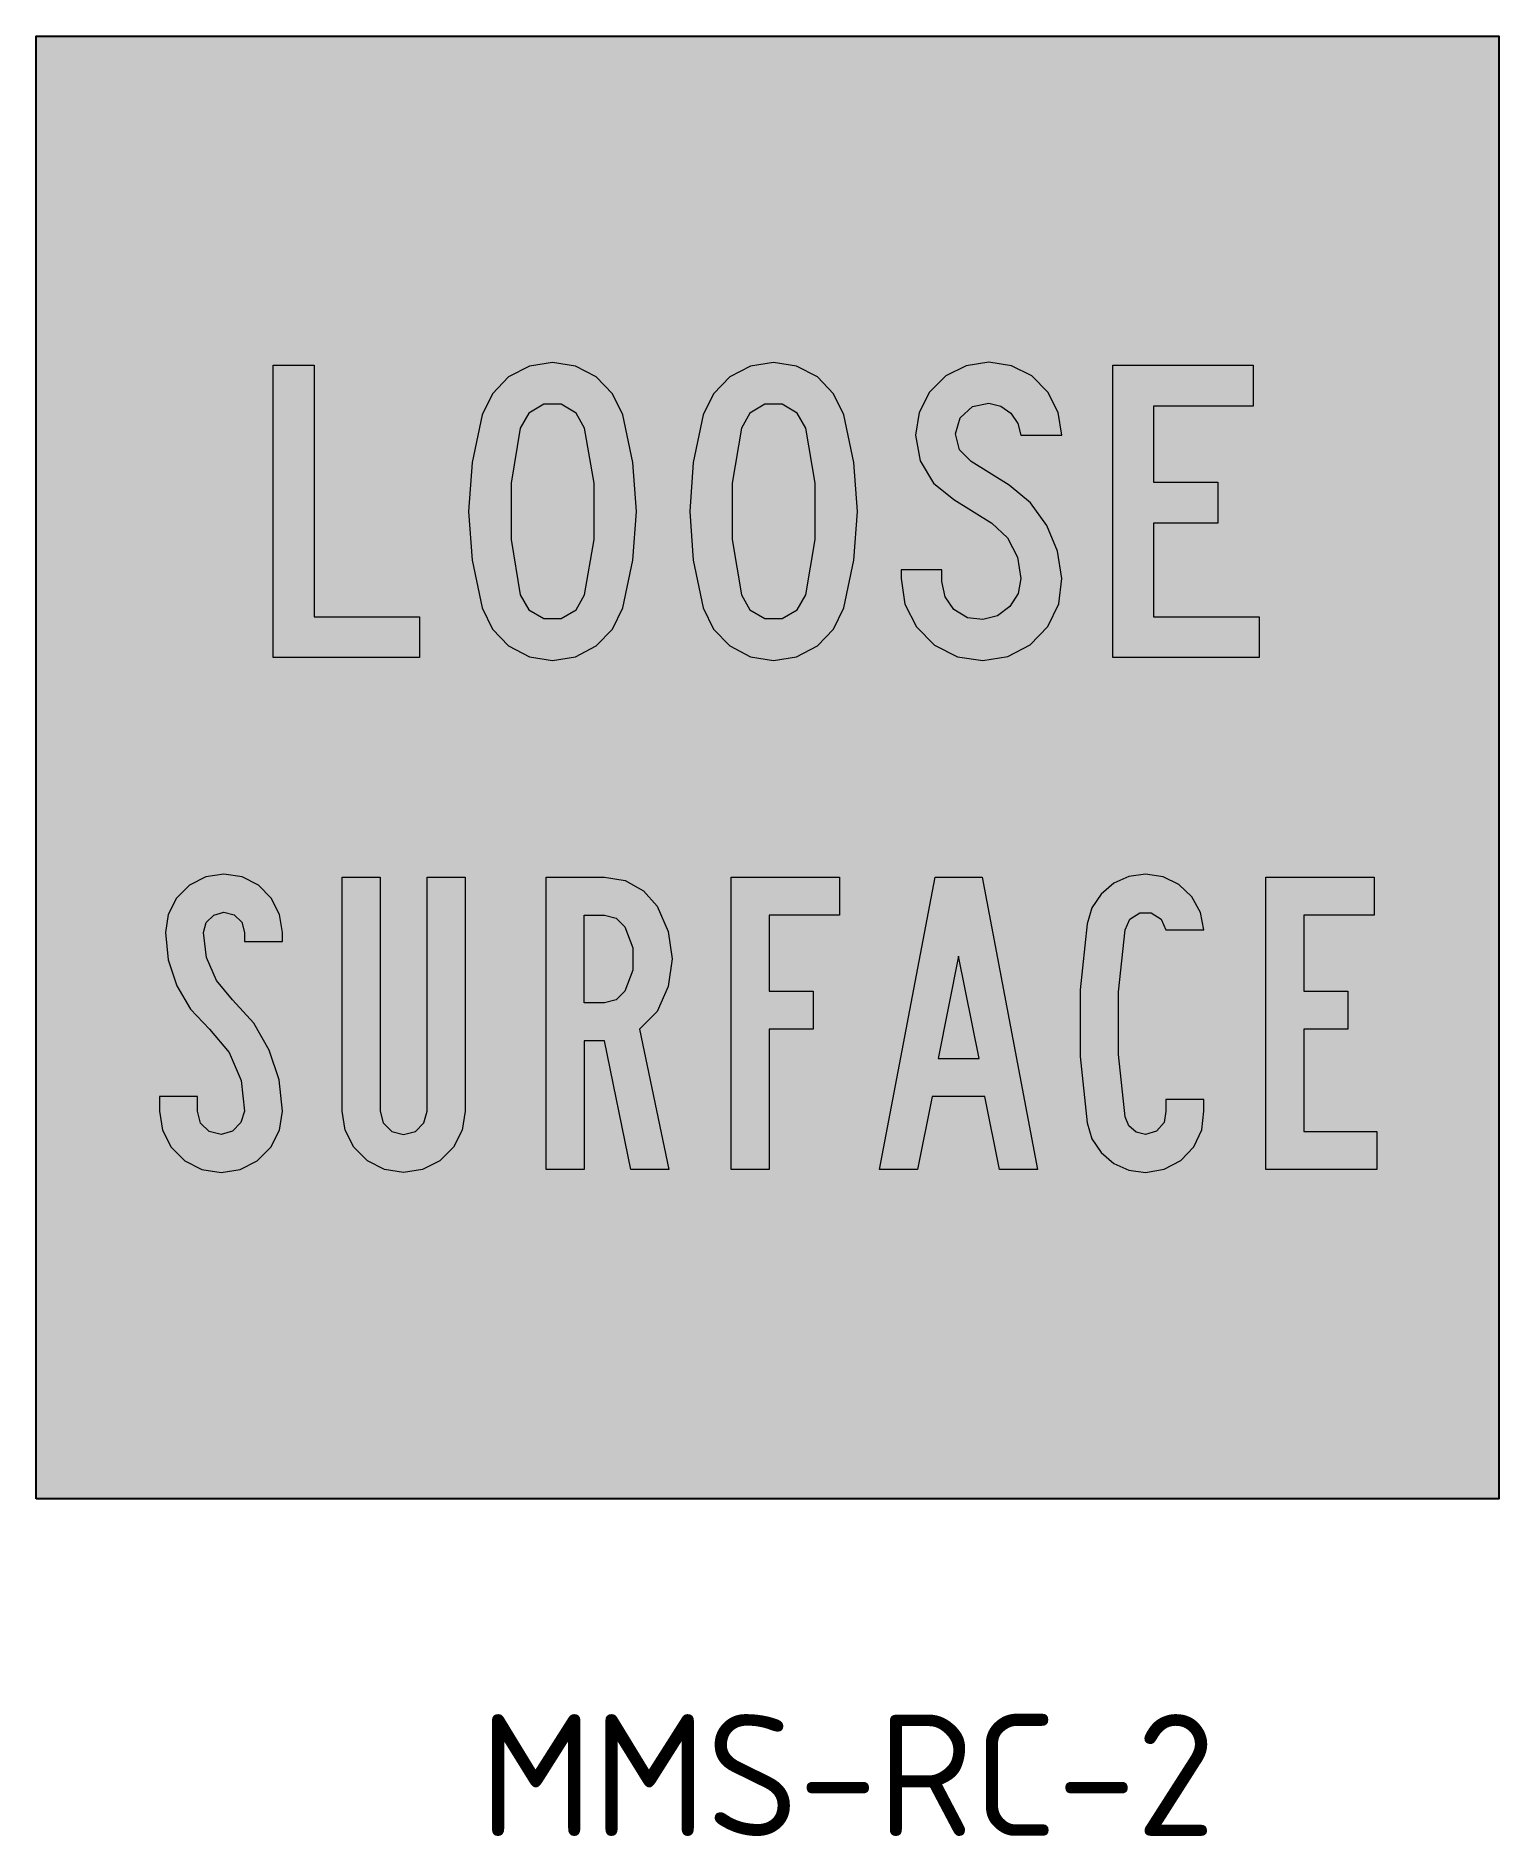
# Model space of a CAD drawing. Extents: x 165 to 359, y 73 to 234.
# Drawn here: x 165.3 to 225.3, y 160.1 to 233.9 of the extents above.
import ezdxf

# ---------------------------------------------------------------- set-up
doc = ezdxf.new("R2010")
doc.units = 0
doc.header["$LTSCALE"] = 0.3
doc.header["$MEASUREMENT"] = 0
doc.layers.add('L25', color=1, linetype='CONTINUOUS')
doc.layers.add('yellow', color=50, linetype='CONTINUOUS')
doc.styles.add('iso', font='iso3098b.shx')

msp = doc.modelspace()

# ---------------------------------------------------------------- hatches: boundary and pattern name
at = {"layer": 'L25'}
h = msp.add_hatch(color=256, dxfattribs=at)
h.paths.add_polyline_path([(204.092, 209.98), (203.46, 210.061), (202.909, 210.39), (202.542, 210.915), (202.414, 211.543), (202.414, 212.021), (200.736, 212.021), (200.736, 211.663), (200.894, 210.621), (201.372, 209.682), (202.115, 208.939), (203.054, 208.46), (204.092, 208.303), (205.116, 208.469), (206.034, 208.947), (206.756, 209.694), (207.204, 210.634), (207.332, 211.663), (207.157, 212.79), (206.722, 213.844), (206.047, 214.766), (205.172, 215.501), (203.614, 216.461), (203.131, 216.944), (202.965, 217.606), (203.161, 218.263), (203.665, 218.724), (204.335, 218.861), (204.826, 218.741), (205.24, 218.451), (205.531, 218.032), (205.654, 217.541), (207.332, 217.541), (207.187, 218.472), (206.764, 219.309), (206.098, 219.975), (205.262, 220.398), (204.335, 220.543), (203.404, 220.398), (202.568, 219.975), (201.902, 219.309), (201.479, 218.472), (201.334, 217.541), (201.522, 216.491), (202.064, 215.573), (202.896, 214.903), (204.455, 213.942), (205.099, 213.332), (205.514, 212.542), (205.654, 211.663), (205.535, 211.048), (205.202, 210.514), (204.698, 210.143)])
h.paths.add_polyline_path([(174.992, 208.422), (174.992, 220.423), (176.669, 220.423), (176.669, 210.1), (180.986, 210.1), (180.986, 208.422)])
h.paths.add_polyline_path([(187.761, 211.001), (188.146, 213.272), (188.146, 215.573), (187.761, 217.84), (187.411, 218.455), (186.796, 218.814), (186.088, 218.814), (185.477, 218.455), (185.123, 217.84), (184.743, 215.573), (184.743, 213.272), (185.123, 211.001), (185.477, 210.386), (186.088, 210.032), (186.796, 210.032), (187.411, 210.386)], flags=16)
h.paths.add_polyline_path([(189.324, 210.463), (189.742, 212.422), (189.883, 214.421), (189.742, 216.423), (189.324, 218.383), (188.906, 219.245), (188.24, 219.937), (187.39, 220.381), (186.442, 220.534), (185.499, 220.381), (184.645, 219.937), (183.979, 219.245), (183.565, 218.383), (183.146, 216.423), (183.005, 214.421), (183.146, 212.422), (183.565, 210.463), (183.979, 209.596), (184.645, 208.904), (185.499, 208.46), (186.442, 208.307), (187.39, 208.46), (188.24, 208.904), (188.906, 209.596)])
h.paths.add_polyline_path([(196.83, 211.001), (197.21, 213.272), (197.21, 215.573), (196.83, 217.84), (196.475, 218.455), (195.865, 218.814), (195.156, 218.814), (194.541, 218.455), (194.191, 217.84), (193.807, 215.573), (193.807, 213.272), (194.191, 211.001), (194.541, 210.386), (195.156, 210.032), (195.865, 210.032), (196.475, 210.386)], flags=16)
h.paths.add_polyline_path([(198.388, 210.463), (198.806, 212.422), (198.947, 214.421), (198.806, 216.423), (198.388, 218.383), (197.974, 219.245), (197.308, 219.937), (196.454, 220.381), (195.51, 220.534), (194.562, 220.381), (193.713, 219.937), (193.047, 219.245), (192.628, 218.383), (192.21, 216.423), (192.069, 214.421), (192.21, 212.422), (192.628, 210.463), (193.047, 209.596), (193.713, 208.904), (194.562, 208.46), (195.51, 208.307), (196.454, 208.46), (197.308, 208.904), (197.974, 209.596)])
h.paths.add_polyline_path([(209.42, 208.422), (209.42, 220.423), (215.175, 220.423), (215.175, 218.741), (211.098, 218.741), (211.098, 215.62), (213.736, 215.62), (213.736, 213.942), (211.098, 213.942), (211.098, 210.1), (215.419, 210.1), (215.419, 208.422)])
h = msp.add_hatch(color=256, dxfattribs=at)
h.paths.add_polyline_path([(172.127, 197.142), (172.246, 197.561), (172.554, 197.864), (172.968, 197.983), (173.391, 197.877), (173.698, 197.565), (173.809, 197.142), (173.809, 196.784), (175.367, 196.784), (175.367, 197.142), (175.252, 197.885), (174.91, 198.555), (174.381, 199.089), (173.711, 199.426), (172.968, 199.542), (172.225, 199.426), (171.555, 199.089), (171.025, 198.555), (170.684, 197.885), (170.568, 197.142), (170.684, 196.028), (171.034, 194.965), (171.602, 194), (172.37, 193.185), (173.181, 192.228), (173.677, 191.071), (173.809, 189.825), (173.664, 189.355), (173.318, 189.005), (172.848, 188.864), (172.357, 188.979), (172.003, 189.334), (171.888, 189.825), (171.888, 190.422), (170.329, 190.422), (170.329, 189.825), (170.449, 189.043), (170.808, 188.339), (171.363, 187.779), (172.067, 187.425), (172.848, 187.306), (173.63, 187.425), (174.33, 187.779), (174.889, 188.339), (175.248, 189.043), (175.367, 189.825), (175.231, 191.101), (174.829, 192.322), (174.189, 193.432), (173.326, 194.384), (172.665, 195.174), (172.251, 196.118)])
h.paths.add_polyline_path([(180.337, 187.306), (179.56, 187.425), (178.855, 187.779), (178.296, 188.339), (177.937, 189.043), (177.818, 189.825), (177.818, 199.422), (179.376, 199.422), (179.376, 189.825), (179.504, 189.342), (179.859, 188.992), (180.337, 188.864), (180.819, 188.992), (181.169, 189.342), (181.297, 189.825), (181.297, 199.422), (182.856, 199.422), (182.856, 189.825), (182.736, 189.043), (182.378, 188.339), (181.823, 187.779), (181.118, 187.425)])
h.paths.add_polyline_path([(188.577, 199.422), (189.418, 199.281), (190.169, 198.863), (190.733, 198.222), (191.19, 197.185), (191.348, 196.062), (191.19, 194.939), (190.733, 193.902), (190.016, 193.185), (191.215, 187.425), (189.657, 187.425), (188.577, 192.702), (187.736, 192.702), (187.736, 187.425), (186.177, 187.425), (186.177, 199.422)])
h.paths.add_polyline_path([(188.577, 197.864), (189.059, 197.736), (189.414, 197.381), (189.738, 196.523), (189.738, 195.605), (189.414, 194.743), (189.059, 194.389), (188.577, 194.265), (187.736, 194.265), (187.736, 197.864)], flags=16)
h.paths.add_polyline_path([(203.938, 191.985), (203.097, 196.182), (202.256, 191.985)], flags=16)
h.paths.add_polyline_path([(210.761, 199.542), (210.086, 199.448), (209.463, 199.17), (208.942, 198.726), (208.566, 198.154), (208.365, 197.501), (208.079, 194.79), (208.079, 192.057), (208.365, 189.342), (208.566, 188.689), (208.942, 188.121), (209.463, 187.677), (210.086, 187.395), (210.761, 187.306), (211.525, 187.434), (212.208, 187.797), (212.742, 188.356), (213.07, 189.056), (213.16, 189.825), (213.16, 190.303), (211.602, 190.303), (211.602, 189.825), (211.533, 189.355), (211.217, 188.996), (210.761, 188.864), (210.376, 188.958), (210.073, 189.214), (209.924, 189.585), (209.655, 192.139), (209.655, 194.709), (209.924, 197.262), (210.124, 197.693), (210.526, 197.949), (211, 197.949), (211.401, 197.693), (211.602, 197.262), (213.16, 197.262), (213.015, 197.975), (212.665, 198.615), (212.135, 199.115), (211.482, 199.435)])
h.paths.add_polyline_path([(193.768, 199.422), (198.209, 199.422), (198.209, 197.864), (195.327, 197.864), (195.327, 194.743), (197.128, 194.743), (197.128, 193.185), (195.327, 193.185), (195.327, 187.425), (193.768, 187.425)])
h.paths.add_polyline_path([(199.861, 187.425), (202.136, 199.422), (204.058, 199.422), (206.333, 187.425), (204.775, 187.425), (204.177, 190.422), (202.017, 190.422), (201.419, 187.425)])
h.paths.add_polyline_path([(215.696, 199.422), (220.136, 199.422), (220.136, 197.864), (217.259, 197.864), (217.259, 194.743), (219.056, 194.743), (219.056, 193.185), (217.259, 193.185), (217.259, 188.983), (220.256, 188.983), (220.256, 187.425), (215.696, 187.425)])
at = {"layer": 'yellow'}
h = msp.add_hatch(color=256, dxfattribs=at)
h.paths.add_polyline_path([(225.261, 233.92), (165.261, 233.92), (165.261, 173.92), (225.261, 173.92)])
h.paths.add_polyline_path([(188.577, 199.422), (189.418, 199.281), (190.169, 198.863), (190.733, 198.222), (191.19, 197.185), (191.348, 196.062), (191.19, 194.939), (190.733, 193.902), (190.016, 193.185), (191.215, 187.425), (189.657, 187.425), (188.577, 192.702), (187.736, 192.702), (187.736, 187.425), (186.177, 187.425), (186.177, 199.422)], flags=16)
h.paths.add_polyline_path([(186.442, 208.307), (185.499, 208.46), (184.645, 208.904), (183.979, 209.596), (183.565, 210.463), (183.146, 212.422), (183.005, 214.421), (183.146, 216.423), (183.565, 218.383), (183.979, 219.245), (184.645, 219.937), (185.499, 220.381), (186.442, 220.534), (187.39, 220.381), (188.24, 219.937), (188.906, 219.245), (189.324, 218.383), (189.742, 216.423), (189.883, 214.421), (189.742, 212.422), (189.324, 210.463), (188.906, 209.596), (188.24, 208.904), (187.39, 208.46)], flags=16)
h.paths.add_polyline_path([(187.736, 197.864), (188.577, 197.864), (189.059, 197.736), (189.414, 197.381), (189.738, 196.523), (189.738, 195.605), (189.414, 194.743), (189.059, 194.389), (188.577, 194.265), (187.736, 194.265)], flags=0)
h.paths.add_polyline_path([(182.856, 199.422), (182.856, 189.825), (182.736, 189.043), (182.378, 188.339), (181.823, 187.779), (181.118, 187.425), (180.337, 187.306), (179.56, 187.425), (178.855, 187.779), (178.296, 188.339), (177.937, 189.043), (177.818, 189.825), (177.818, 199.422), (179.376, 199.422), (179.376, 189.825), (179.504, 189.342), (179.859, 188.992), (180.337, 188.864), (180.819, 188.992), (181.169, 189.342), (181.297, 189.825), (181.297, 199.422)], flags=16)
h.paths.add_polyline_path([(186.796, 210.032), (186.088, 210.032), (185.477, 210.386), (185.123, 211.001), (184.743, 213.272), (184.743, 215.573), (185.123, 217.84), (185.477, 218.455), (186.088, 218.814), (186.796, 218.814), (187.411, 218.455), (187.761, 217.84), (188.146, 215.573), (188.146, 213.272), (187.761, 211.001), (187.411, 210.386)], flags=0)
h.paths.add_polyline_path([(193.768, 199.422), (198.209, 199.422), (198.209, 197.864), (195.327, 197.864), (195.327, 194.743), (197.128, 194.743), (197.128, 193.185), (195.327, 193.185), (195.327, 187.425), (193.768, 187.425)], flags=16)
h.paths.add_polyline_path([(193.047, 209.596), (192.628, 210.463), (192.21, 212.422), (192.069, 214.421), (192.21, 216.423), (192.628, 218.383), (193.047, 219.245), (193.713, 219.937), (194.562, 220.381), (195.51, 220.534), (196.454, 220.381), (197.308, 219.937), (197.974, 219.245), (198.388, 218.383), (198.806, 216.423), (198.947, 214.421), (198.806, 212.422), (198.388, 210.463), (197.974, 209.596), (197.308, 208.904), (196.454, 208.46), (195.51, 208.307), (194.562, 208.46), (193.713, 208.904)], flags=16)
h.paths.add_polyline_path([(180.986, 208.422), (174.992, 208.422), (174.992, 220.423), (176.669, 220.423), (176.669, 210.1), (180.986, 210.1)], flags=16)
h.paths.add_polyline_path([(194.541, 210.386), (194.191, 211.001), (193.807, 213.272), (193.807, 215.573), (194.191, 217.84), (194.541, 218.455), (195.156, 218.814), (195.865, 218.814), (196.475, 218.455), (196.83, 217.84), (197.21, 215.573), (197.21, 213.272), (196.83, 211.001), (196.475, 210.386), (195.865, 210.032), (195.156, 210.032)], flags=0)
h.paths.add_polyline_path([(175.252, 197.885), (175.367, 197.142), (175.367, 196.784), (173.809, 196.784), (173.809, 197.142), (173.698, 197.565), (173.391, 197.877), (172.968, 197.983), (172.554, 197.864), (172.246, 197.561), (172.127, 197.142), (172.251, 196.118), (172.665, 195.174), (173.326, 194.384), (174.189, 193.432), (174.829, 192.322), (175.231, 191.101), (175.367, 189.825), (175.248, 189.043), (174.889, 188.339), (174.33, 187.779), (173.63, 187.425), (172.848, 187.306), (172.067, 187.425), (171.363, 187.779), (170.808, 188.339), (170.449, 189.043), (170.329, 189.825), (170.329, 190.422), (171.888, 190.422), (171.888, 189.825), (172.003, 189.334), (172.357, 188.979), (172.848, 188.864), (173.318, 189.005), (173.664, 189.355), (173.809, 189.825), (173.677, 191.071), (173.181, 192.228), (172.37, 193.185), (171.602, 194), (171.034, 194.965), (170.684, 196.028), (170.568, 197.142), (170.684, 197.885), (171.025, 198.555), (171.555, 199.089), (172.225, 199.426), (172.968, 199.542), (173.711, 199.426), (174.381, 199.089), (174.91, 198.555)], flags=16)
h.paths.add_polyline_path([(200.894, 210.621), (200.736, 211.663), (200.736, 212.021), (202.414, 212.021), (202.414, 211.543), (202.542, 210.915), (202.909, 210.39), (203.46, 210.061), (204.092, 209.98), (204.698, 210.143), (205.202, 210.514), (205.535, 211.048), (205.654, 211.663), (205.514, 212.542), (205.099, 213.332), (204.455, 213.942), (202.896, 214.903), (202.064, 215.573), (201.522, 216.491), (201.334, 217.541), (201.479, 218.472), (201.902, 219.309), (202.568, 219.975), (203.404, 220.398), (204.335, 220.543), (205.262, 220.398), (206.098, 219.975), (206.764, 219.309), (207.187, 218.472), (207.332, 217.541), (205.654, 217.541), (205.531, 218.032), (205.24, 218.451), (204.826, 218.741), (204.335, 218.861), (203.665, 218.724), (203.161, 218.263), (202.965, 217.606), (203.131, 216.944), (203.614, 216.461), (205.172, 215.501), (206.047, 214.766), (206.722, 213.844), (207.157, 212.79), (207.332, 211.663), (207.204, 210.634), (206.756, 209.694), (206.034, 208.947), (205.116, 208.469), (204.092, 208.303), (203.054, 208.46), (202.115, 208.939), (201.372, 209.682)], flags=16)
h.paths.add_polyline_path([(202.136, 199.422), (204.058, 199.422), (206.333, 187.425), (204.775, 187.425), (204.177, 190.422), (202.017, 190.422), (201.419, 187.425), (199.861, 187.425)], flags=16)
h.paths.add_polyline_path([(203.097, 196.182), (203.938, 191.985), (202.256, 191.985)], flags=0)
h.paths.add_polyline_path([(208.365, 197.501), (208.566, 198.154), (208.942, 198.726), (209.463, 199.17), (210.086, 199.448), (210.761, 199.542), (211.482, 199.435), (212.135, 199.115), (212.665, 198.615), (213.015, 197.975), (213.16, 197.262), (211.602, 197.262), (211.401, 197.693), (211, 197.949), (210.526, 197.949), (210.124, 197.693), (209.924, 197.262), (209.655, 194.709), (209.655, 192.139), (209.924, 189.585), (210.073, 189.214), (210.376, 188.958), (210.761, 188.864), (211.217, 188.996), (211.533, 189.355), (211.602, 189.825), (211.602, 190.303), (213.16, 190.303), (213.16, 189.825), (213.07, 189.056), (212.742, 188.356), (212.208, 187.797), (211.525, 187.434), (210.761, 187.306), (210.086, 187.395), (209.463, 187.677), (208.942, 188.121), (208.566, 188.689), (208.365, 189.342), (208.079, 192.057), (208.079, 194.79)], flags=16)
h.paths.add_polyline_path([(209.42, 208.422), (209.42, 220.423), (215.175, 220.423), (215.175, 218.741), (211.098, 218.741), (211.098, 215.62), (213.736, 215.62), (213.736, 213.942), (211.098, 213.942), (211.098, 210.1), (215.419, 210.1), (215.419, 208.422)], flags=16)
h.paths.add_polyline_path([(215.696, 199.422), (220.136, 199.422), (220.136, 197.864), (217.259, 197.864), (217.259, 194.743), (219.056, 194.743), (219.056, 193.185), (217.259, 193.185), (217.259, 188.983), (220.256, 188.983), (220.256, 187.425), (215.696, 187.425)], flags=16)

# ---------------------------------------------------------------- linework, layer by layer
at = {"layer": 'L25'}
msp.add_lwpolyline([(165.261, 173.92), (165.261, 233.92), (225.261, 233.92), (225.261, 173.92)], close=True, dxfattribs=at)
at = {"layer": 'L25', "lineweight": 0}
for points in [[(174.992, 208.422), (174.992, 220.423), (176.669, 220.423), (176.669, 210.1), (180.986, 210.1), (180.986, 208.422), (174.992, 208.422)], [(189.324, 210.463), (189.742, 212.422), (189.883, 214.421), (189.742, 216.423), (189.324, 218.383), (188.906, 219.245), (188.24, 219.937), (187.39, 220.381), (186.442, 220.534), (185.499, 220.381), (184.645, 219.937), (183.979, 219.245), (183.565, 218.383), (183.146, 216.423), (183.005, 214.421), (183.146, 212.422), (183.565, 210.463), (183.979, 209.596), (184.645, 208.904), (185.499, 208.46), (186.442, 208.307), (187.39, 208.46), (188.24, 208.904), (188.906, 209.596), (189.324, 210.463)], [(198.388, 210.463), (198.806, 212.422), (198.947, 214.421), (198.806, 216.423), (198.388, 218.383), (197.974, 219.245), (197.308, 219.937), (196.454, 220.381), (195.51, 220.534), (194.562, 220.381), (193.713, 219.937), (193.047, 219.245), (192.628, 218.383), (192.21, 216.423), (192.069, 214.421), (192.21, 212.422), (192.628, 210.463), (193.047, 209.596), (193.713, 208.904), (194.562, 208.46), (195.51, 208.307), (196.454, 208.46), (197.308, 208.904), (197.974, 209.596), (198.388, 210.463)], [(204.092, 209.98), (203.46, 210.061), (202.909, 210.39), (202.542, 210.915), (202.414, 211.543), (202.414, 212.021), (200.736, 212.021), (200.736, 211.663), (200.894, 210.621), (201.372, 209.682), (202.115, 208.939), (203.054, 208.46), (204.092, 208.303), (205.116, 208.469), (206.034, 208.947), (206.756, 209.694), (207.204, 210.634), (207.332, 211.663), (207.157, 212.79), (206.722, 213.844), (206.047, 214.766), (205.172, 215.501), (203.614, 216.461), (203.131, 216.944), (202.965, 217.606), (203.161, 218.263), (203.665, 218.724), (204.335, 218.861), (204.826, 218.741), (205.24, 218.451), (205.531, 218.032), (205.654, 217.541), (207.332, 217.541), (207.187, 218.472), (206.764, 219.309), (206.098, 219.975), (205.262, 220.398), (204.335, 220.543), (203.404, 220.398), (202.568, 219.975), (201.902, 219.309), (201.479, 218.472), (201.334, 217.541), (201.522, 216.491), (202.064, 215.573), (202.896, 214.903), (204.455, 213.942), (205.099, 213.332), (205.514, 212.542), (205.654, 211.663), (205.535, 211.048), (205.202, 210.514), (204.698, 210.143)], [(209.42, 208.422), (209.42, 220.423), (215.175, 220.423), (215.175, 218.741), (211.098, 218.741), (211.098, 215.62), (213.736, 215.62), (213.736, 213.942), (211.098, 213.942), (211.098, 210.1), (215.419, 210.1), (215.419, 208.422), (209.42, 208.422)], [(187.761, 211.001), (188.146, 213.272), (188.146, 215.573), (187.761, 217.84), (187.411, 218.455), (186.796, 218.814), (186.088, 218.814), (185.477, 218.455), (185.123, 217.84), (184.743, 215.573), (184.743, 213.272), (185.123, 211.001), (185.477, 210.386), (186.088, 210.032), (186.796, 210.032), (187.411, 210.386), (187.761, 211.001)], [(196.83, 211.001), (197.21, 213.272), (197.21, 215.573), (196.83, 217.84), (196.475, 218.455), (195.865, 218.814), (195.156, 218.814), (194.541, 218.455), (194.191, 217.84), (193.807, 215.573), (193.807, 213.272), (194.191, 211.001), (194.541, 210.386), (195.156, 210.032), (195.865, 210.032), (196.475, 210.386), (196.83, 211.001)], [(172.127, 197.142), (172.246, 197.561), (172.554, 197.864), (172.968, 197.983), (173.391, 197.877), (173.698, 197.565), (173.809, 197.142), (173.809, 196.784), (175.367, 196.784), (175.367, 197.142), (175.252, 197.885), (174.91, 198.555), (174.381, 199.089), (173.711, 199.426), (172.968, 199.542), (172.225, 199.426), (171.555, 199.089), (171.025, 198.555), (170.684, 197.885), (170.568, 197.142), (170.684, 196.028), (171.034, 194.965), (171.602, 194), (172.37, 193.185), (173.181, 192.228), (173.677, 191.071), (173.809, 189.825), (173.664, 189.355), (173.318, 189.005), (172.848, 188.864), (172.357, 188.979), (172.003, 189.334), (171.888, 189.825), (171.888, 190.422), (170.329, 190.422), (170.329, 189.825), (170.449, 189.043), (170.808, 188.339), (171.363, 187.779), (172.067, 187.425), (172.848, 187.306), (173.63, 187.425), (174.33, 187.779), (174.889, 188.339), (175.248, 189.043), (175.367, 189.825), (175.231, 191.101), (174.829, 192.322), (174.189, 193.432), (173.326, 194.384), (172.665, 195.174), (172.251, 196.118)], [(180.337, 187.306), (179.56, 187.425), (178.855, 187.779), (178.296, 188.339), (177.937, 189.043), (177.818, 189.825), (177.818, 199.422), (179.376, 199.422), (179.376, 189.825), (179.504, 189.342), (179.859, 188.992), (180.337, 188.864), (180.819, 188.992), (181.169, 189.342), (181.297, 189.825), (181.297, 199.422), (182.856, 199.422), (182.856, 189.825), (182.736, 189.043), (182.378, 188.339), (181.823, 187.779), (181.118, 187.425)], [(188.577, 199.422), (189.418, 199.281), (190.169, 198.863), (190.733, 198.222), (191.19, 197.185), (191.348, 196.062), (191.19, 194.939), (190.733, 193.902), (190.016, 193.185), (191.215, 187.425), (189.657, 187.425), (188.577, 192.702), (187.736, 192.702), (187.736, 187.425), (186.177, 187.425), (186.177, 199.422)], [(193.768, 199.422), (198.209, 199.422), (198.209, 197.864), (195.327, 197.864), (195.327, 194.743), (197.128, 194.743), (197.128, 193.185), (195.327, 193.185), (195.327, 187.425), (193.768, 187.425), (193.768, 199.422)], [(199.861, 187.425), (202.136, 199.422), (204.058, 199.422), (206.333, 187.425), (204.775, 187.425), (204.177, 190.422), (202.017, 190.422), (201.419, 187.425), (199.861, 187.425)], [(210.761, 199.542), (210.086, 199.448), (209.463, 199.17), (208.942, 198.726), (208.566, 198.154), (208.365, 197.501), (208.079, 194.79), (208.079, 192.057), (208.365, 189.342), (208.566, 188.689), (208.942, 188.121), (209.463, 187.677), (210.086, 187.395), (210.761, 187.306), (211.525, 187.434), (212.208, 187.797), (212.742, 188.356), (213.07, 189.056), (213.16, 189.825), (213.16, 190.303), (211.602, 190.303), (211.602, 189.825), (211.533, 189.355), (211.217, 188.996), (210.761, 188.864), (210.376, 188.958), (210.073, 189.214), (209.924, 189.585), (209.655, 192.139), (209.655, 194.709), (209.924, 197.262), (210.124, 197.693), (210.526, 197.949), (211, 197.949), (211.401, 197.693), (211.602, 197.262), (213.16, 197.262), (213.015, 197.975), (212.665, 198.615), (212.135, 199.115), (211.482, 199.435)], [(215.696, 199.422), (220.136, 199.422), (220.136, 197.864), (217.259, 197.864), (217.259, 194.743), (219.056, 194.743), (219.056, 193.185), (217.259, 193.185), (217.259, 188.983), (220.256, 188.983), (220.256, 187.425), (215.696, 187.425), (215.696, 199.422)], [(188.577, 197.864), (189.059, 197.736), (189.414, 197.381), (189.738, 196.523), (189.738, 195.605), (189.414, 194.743), (189.059, 194.389), (188.577, 194.265), (187.736, 194.265), (187.736, 197.864)], [(203.938, 191.985), (203.097, 196.182), (202.256, 191.985)]]:
    msp.add_lwpolyline(points, close=True, dxfattribs=at)

# ---------------------------------------------------------------- texts
at = {"layer": 'yellow', "insert": (183.448, 165.088), "char_height": 5, "width": 65.28624, "attachment_point": 1, "style": 'iso'}
msp.add_mtext('MMS-RC-2', dxfattribs=at)

doc.saveas('drawing.dxf')
